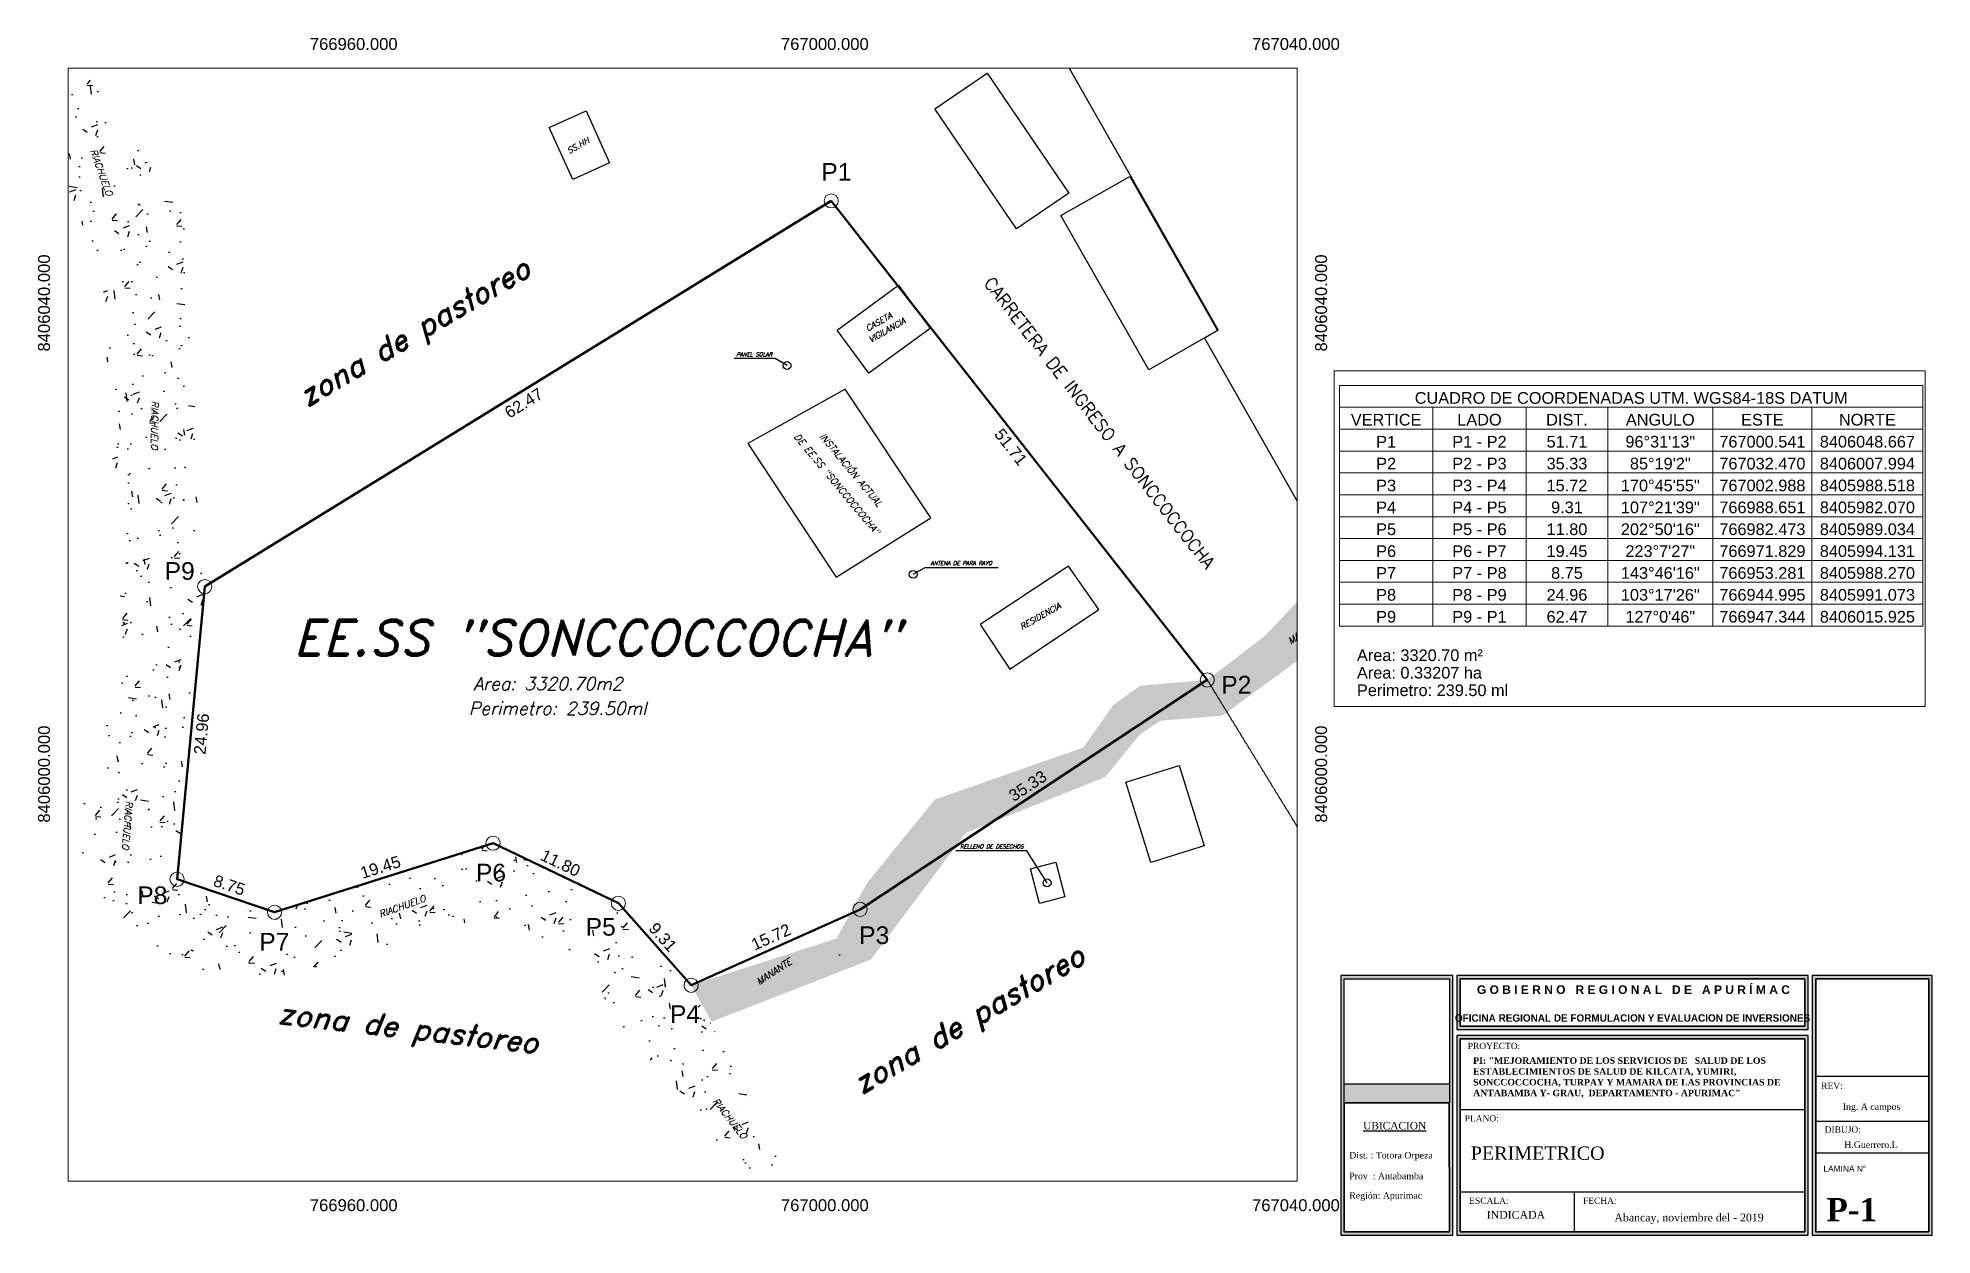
# Paper-space layout 'Layout2' of a CAD drawing. Header units: metres. Extents: x 6 to 408, y 0 to 255.
# The model-space entities are those that its viewports show. They can reach past a viewport. Long polylines and large blocks are cut down to what shows.
import ezdxf
from ezdxf.enums import TextEntityAlignment as Align

# ---------------------------------------------------------------- set-up
doc = ezdxf.new("R2010")
doc.units = ezdxf.units.M
doc.linetypes.add('HIDDEN', pattern=[0.375, 0.25, -0.125])
for name, color, linetype in [('$AUDIT-BAD-LAYER', 7, 'Continuous'), ('Capa1', 7, 'HIDDEN'), ('NOMBRE', 40, 'Continuous')]:
    doc.layers.add(name, color=color, linetype=linetype)
for name, color, linetype, lineweight in [('08', 8, 'Continuous', 20), ('0_Pen_No__1', 7, 'Continuous', 13), ('2D Drafting - General_Pen_No__1', 7, 'Continuous', 13), ('COTAS', 40, 'Continuous', 5), ('CUADROS', 9, 'Continuous', 20), ('PLUMA 02', 51, 'Continuous', 20), ('Texto calles', 7, 'Continuous', 18), ('Texto_Pen_No__21', 7, 'Continuous', 35)]:
    doc.layers.add(name, color=color, linetype=linetype, lineweight=lineweight)
doc.layers.add('2D Drafting - General_Pen_No__102', color=7, linetype='Continuous', lineweight=13, true_color=0xcccccc)
doc.layers.add('PERIMETRO', color=7, linetype='Continuous', lineweight=50, true_color=0xf7788b)
doc.styles.add('ambiente', font='romand.shx', dxfattribs={"oblique": 15})
doc.styles.add('ARIAL', font='arial.ttf')
doc.styles.add('COTAS', font='arial.ttf')
doc.styles.add('CUADROS', font='arial.ttf')
doc.styles.add('Dutch801 XBd BT', font='dutcheb.ttf', dxfattribs={"height": 0.2})
doc.styles.add('GENERATED_STYLE_7', font='GOTHIC.TTF')
doc.styles.get("Standard").update_dxf_attribs({"font": 'simplex.shx'})
doc.dimstyles.new('GenDist', dxfattribs={"dimtxt": 1, "dimasz": 0.5, "dimexe": 0.18, "dimexo": 0.0625, "dimgap": 0.25, "dimtad": 2, "dimzin": 1, "dimdsep": 46, "dimtxsty": 'COTAS', "dimcen": 0.09, "dimse1": 1, "dimse2": 1, "dimsd1": 1, "dimsd2": 1, "dimadec": 0, "dimazin": 0, "dimtfac": 1, "dimtdec": 4, "dimtofl": 0, "dimtmove": 0, "dimatfit": 3, "dimfxl": 1, "dimtolj": 1, "dimtzin": 0, "dimarcsym": 0})

# ---------------------------------------------------------------- blocks, each defined once
blk = doc.blocks.new('*D57')
at = {"layer": 'Defpoints', "color": 0, "transparency": 16777216}
for p in [(767000.54, 8406048.67), (767032.35, 8406007.9), (767032.47, 8406007.99)]:
    blk.add_point(p, dxfattribs=at)
at = {"layer": 'COTAS', "color": 0, "transparency": 16777216, "insert": (767015.79, 8406027.77), "char_height": 1, "attachment_point": 5, "rotation": 308.1323, "style": 'COTAS'}
blk.add_mtext('\\A1;51.71', dxfattribs=at)
blk = doc.blocks.new('*D58')
at = {"layer": 'Defpoints', "color": 0, "transparency": 16777216}
for p in [(767032.47, 8406007.99), (767002.91, 8405988.63), (767002.99, 8405988.52)]:
    blk.add_point(p, dxfattribs=at)
at = {"layer": 'COTAS', "color": 0, "transparency": 16777216, "insert": (767017.23, 8405999), "char_height": 1, "attachment_point": 5, "rotation": 33.4494, "style": 'COTAS'}
blk.add_mtext('\\A1;35.33', dxfattribs=at)
blk = doc.blocks.new('*D59')
at = {"layer": 'Defpoints', "color": 0, "transparency": 16777216}
for p in [(767002.99, 8405988.52), (766988.57, 8405982.25), (766988.65, 8405982.07)]:
    blk.add_point(p, dxfattribs=at)
at = {"layer": 'COTAS', "color": 0, "transparency": 16777216, "insert": (766995.43, 8405986.17), "char_height": 1, "attachment_point": 5, "rotation": 24.2146, "style": 'COTAS'}
blk.add_mtext('\\A1;15.72', dxfattribs=at)
blk = doc.blocks.new('*D60')
at = {"layer": 'Defpoints', "color": 0, "transparency": 16777216}
for p in [(766982.47, 8405989.03), (766982.59, 8405989.14), (766988.65, 8405982.07)]:
    blk.add_point(p, dxfattribs=at)
at = {"layer": 'COTAS', "color": 0, "transparency": 16777216, "insert": (766986.25, 8405986.16), "char_height": 1, "attachment_point": 5, "rotation": 311.5753, "style": 'COTAS'}
blk.add_mtext('\\A1;9.31', dxfattribs=at)
blk = doc.blocks.new('*D61')
at = {"layer": 'Defpoints', "color": 0, "transparency": 16777216}
for p in [(766971.83, 8405994.13), (766971.91, 8405994.31), (766982.47, 8405989.03)]:
    blk.add_point(p, dxfattribs=at)
at = {"layer": 'COTAS', "color": 0, "transparency": 16777216, "insert": (766977.56, 8405992.45), "char_height": 1, "attachment_point": 5, "rotation": 334.4132, "style": 'COTAS'}
blk.add_mtext('\\A1;11.80', dxfattribs=at)
blk = doc.blocks.new('*D62')
at = {"layer": 'Defpoints', "color": 0, "transparency": 16777216}
for p in [(766971.83, 8405994.13), (766953.22, 8405988.45), (766953.28, 8405988.27)]:
    blk.add_point(p, dxfattribs=at)
at = {"layer": 'COTAS', "color": 0, "transparency": 16777216, "insert": (766962.27, 8405992.1), "char_height": 1, "attachment_point": 5, "rotation": 17.5373, "style": 'COTAS'}
blk.add_mtext('\\A1;19.45', dxfattribs=at)
blk = doc.blocks.new('*D63')
at = {"layer": 'Defpoints', "color": 0, "transparency": 16777216}
for p in [(766945.06, 8405991.25), (766944.99, 8405991.07), (766953.28, 8405988.27)]:
    blk.add_point(p, dxfattribs=at)
at = {"layer": 'COTAS', "color": 0, "transparency": 16777216, "insert": (766949.44, 8405990.57), "char_height": 1, "attachment_point": 5, "rotation": 341.3085, "style": 'COTAS'}
blk.add_mtext('\\A1;8.75', dxfattribs=at)
blk = doc.blocks.new('*D64')
at = {"layer": 'Defpoints', "color": 0, "transparency": 16777216}
for p in [(766947.34, 8406015.92), (766947.5, 8406015.91), (766944.99, 8405991.07)]:
    blk.add_point(p, dxfattribs=at)
at = {"layer": 'COTAS', "color": 0, "transparency": 16777216, "insert": (766947.08, 8406003.41), "char_height": 1, "attachment_point": 5, "rotation": 84.599, "style": 'COTAS'}
blk.add_mtext('\\A1;24.96', dxfattribs=at)
blk = doc.blocks.new('*D65')
at = {"layer": 'Defpoints', "color": 0, "transparency": 16777216}
for p in [(767000.54, 8406048.67), (767000.64, 8406048.51), (766947.34, 8406015.92)]:
    blk.add_point(p, dxfattribs=at)
at = {"layer": 'COTAS', "color": 0, "transparency": 16777216, "insert": (766974.44, 8406031.5), "char_height": 1, "attachment_point": 5, "rotation": 31.6119, "style": 'COTAS'}
blk.add_mtext('\\A1;62.47', dxfattribs=at)
blk = doc.blocks.new('CC-Cuerpo')
at = {"layer": 'CUADROS'}
for p, q in [((0, 0), (0, 3.75)), ((0, 3.75), (100, 3.75)), ((16, 0), (16, 3.75)), ((32, 0), (32, 3.75)), ((46, 0), (46, 3.75)), ((64, 0), (64, 3.75)), ((81, 0), (81, 3.75)), ((100, 0), (100, 3.75)), ((0, 0), (100, 0))]:
    blk.add_line(p, q, dxfattribs=at)
at = {"layer": 'CUADROS', "style": 'CUADROS'}
for tag, p in [('V', (8, 0)), ('L', (24, 0)), ('D', (39, 0)), ('ANG', (55, 0)), ('X', (72.5, 0)), ('Y', (90.5, 0))]:
    blk.add_attdef(tag, text='', height=2, dxfattribs=at).set_placement(p, align=Align.BOTTOM_CENTER)

msp = doc.modelspace()

# ---------------------------------------------------------------- hatches: boundary and pattern name
h = msp.add_hatch()
h.set_pattern_fill('AR-CONC', color=94, scale=0.03)
h.paths.add_polyline_path([(766936.93, 8406059.941), (766931.755, 8406057.442), (766938.629, 8406043.209), (766939.953, 8406019.119), (766940.506, 8406019.012), (766941.321, 8406018.737), (766942.215, 8406018.324), (766943.119, 8406017.796), (766943.962, 8406017.177), (766944.546, 8406016.633), (766944.907, 8406016.204), (766945.103, 8406015.91), (766945.186, 8406015.762), (766945.251, 8406015.628), (766945.357, 8406015.35), (766945.463, 8406014.909), (766945.515, 8406014.278), (766945.465, 8406013.424), (766945.318, 8406012.507), (766945.11, 8406011.532), (766944.877, 8406010.508), (766944.654, 8406009.441), (766944.477, 8406008.339), (766944.381, 8406007.209), (766944.388, 8406006.179), (766944.462, 8406004.849), (766944.583, 8406003.292), (766944.733, 8406001.579), (766944.892, 8405999.78), (766945.041, 8405997.97), (766945.162, 8405996.217), (766945.236, 8405994.595), (766945.24, 8405993.671), (766947.286, 8406015.328, -0.3861083), (766946.744, 8406015.925, -0.3972344), (766947.309, 8406016.524), (766945.593, 8406047.504)])
h.paths.add_polyline_path([(766944.892, 8405999.78), (766944.733, 8406001.579), (766944.583, 8406003.292), (766944.462, 8406004.849), (766944.388, 8406006.179), (766944.381, 8406007.209), (766944.477, 8406008.339), (766944.654, 8406009.441), (766944.877, 8406010.508), (766945.11, 8406011.532), (766945.318, 8406012.507), (766945.465, 8406013.424), (766945.515, 8406014.278), (766945.463, 8406014.909), (766945.357, 8406015.35), (766945.251, 8406015.628), (766945.186, 8406015.762), (766945.103, 8406015.91), (766944.907, 8406016.204), (766944.546, 8406016.633), (766943.962, 8406017.177), (766943.119, 8406017.796), (766942.215, 8406018.324), (766941.321, 8406018.737), (766940.506, 8406019.012), (766939.958, 8406019.117), (766939.953, 8406019.118), (766940.52, 8406008.801), (766936.981, 8405998.309), (766937.507, 8405997.327), (766938.335, 8405996.09), (766939.294, 8405994.867), (766940.328, 8405993.712), (766941.382, 8405992.678), (766942.4, 8405991.82), (766943.325, 8405991.192), (766943.96, 8405990.891), (766944.357, 8405990.802), (766944.577, 8405990.814), (766944.672, 8405990.843), (766944.745, 8405990.883), (766944.873, 8405991.02), (766945.02, 8405991.345), (766945.24, 8405993.671), (766945.236, 8405994.595), (766945.162, 8405996.217), (766945.041, 8405997.97)])
h.paths.add_polyline_path([(766941.404, 8406015.442), (766941.404, 8406015.642), (766941.604, 8406015.642), (766941.604, 8406015.442)], flags=16)
h.paths.add_polyline_path([(766942.4, 8405991.82), (766941.382, 8405992.678), (766940.328, 8405993.712), (766939.294, 8405994.867), (766938.335, 8405996.09), (766937.507, 8405997.327), (766936.981, 8405998.309), (766936.373, 8405996.508), (766937.411, 8405991.016), (766937.86, 8405990.511), (766938.512, 8405989.78), (766939.24, 8405988.981), (766940.029, 8405988.145), (766940.866, 8405987.305), (766941.736, 8405986.491), (766942.626, 8405985.737), (766943.521, 8405985.072), (766944.406, 8405984.529), (766945.382, 8405984.047), (766946.339, 8405983.656), (766947.281, 8405983.346), (766948.213, 8405983.109), (766949.139, 8405982.936), (766950.061, 8405982.818), (766950.984, 8405982.747), (766951.911, 8405982.712), (766952.791, 8405982.727), (766953.587, 8405982.801), (766954.327, 8405982.925), (766955.038, 8405983.089), (766955.749, 8405983.285), (766956.486, 8405983.502), (766957.278, 8405983.732), (766958.152, 8405983.964), (766959.055, 8405984.209), (766960.233, 8405984.555), (766961.606, 8405984.975), (766963.096, 8405985.438), (766964.624, 8405985.917), (766966.111, 8405986.382), (766967.478, 8405986.806), (766968.647, 8405987.159), (766969.538, 8405987.412), (766970.073, 8405987.538), (766970.689, 8405987.639), (766971.241, 8405987.719), (766971.766, 8405987.755), (766972.302, 8405987.722), (766972.885, 8405987.598), (766973.309, 8405987.442), (766973.875, 8405987.181), (766974.554, 8405986.825), (766975.319, 8405986.384), (766976.142, 8405985.869), (766976.993, 8405985.291), (766977.846, 8405984.66), (766978.672, 8405983.986), (766979.444, 8405983.281), (766980.123, 8405982.544), (766980.828, 8405981.653), (766981.544, 8405980.655), (766982.256, 8405979.594), (766982.948, 8405978.515), (766983.238, 8405978.05), (766990.071, 8405969.905), (766995.267, 8405959.935), (766998.82, 8405962.712), (766990.42, 8405978.702), (766990.217, 8405979.069), (766989.861, 8405979.698), (766989.648, 8405980.058), (766989.395, 8405980.421), (766989.149, 8405980.736), (766988.918, 8405981.027), (766988.704, 8405981.32), (766988.493, 8405981.635), (766988.292, 8405981.944), (766988.141, 8405982.202), (766988.08, 8405982.364), (766988.166, 8405982.529), (766988.196, 8405982.583), (766982.473, 8405989.034), (766981.07, 8405989.706), (766980.746, 8405989.683), (766979.354, 8405989.593), (766978.009, 8405989.519), (766976.83, 8405989.476), (766975.934, 8405989.479), (766975.44, 8405989.542), (766975.012, 8405989.746), (766974.639, 8405990.005), (766974.323, 8405990.319), (766974.063, 8405990.688), (766973.86, 8405991.115), (766973.806, 8405991.584), (766973.84, 8405992.35), (766973.916, 8405993.132), (766971.829, 8405994.131), (766953.281, 8405988.27), (766944.995, 8405991.073), (766945.02, 8405991.345), (766944.873, 8405991.02), (766944.745, 8405990.883), (766944.672, 8405990.843), (766944.577, 8405990.814), (766944.357, 8405990.802), (766943.96, 8405990.891), (766943.325, 8405991.192)])
h.paths.add_polyline_path([(766973.916, 8405993.132), (766973.84, 8405992.35), (766973.806, 8405991.584), (766973.86, 8405991.115), (766974.063, 8405990.688), (766974.323, 8405990.319), (766974.639, 8405990.005), (766975.012, 8405989.746), (766975.44, 8405989.542), (766975.934, 8405989.479), (766976.83, 8405989.476), (766978.009, 8405989.519), (766979.354, 8405989.593), (766980.746, 8405989.683), (766981.07, 8405989.706)], flags=17)
h.paths.add_polyline_path([(766943.557, 8406016.087), (766946.886, 8406016.087), (766946.886, 8406018.385), (766943.557, 8406018.385)], flags=24)
h.paths.add_polyline_path([(766941.233, 8405988.555), (766944.562, 8405988.555), (766944.562, 8405990.852), (766941.233, 8405990.852)], flags=24)
h.paths.add_polyline_path([(766951.599, 8405984.645), (766954.912, 8405984.645), (766954.912, 8405986.895), (766951.599, 8405986.895)], flags=24)
h.paths.add_polyline_path([(766969.989, 8405990.479), (766973.318, 8405990.479), (766973.318, 8405992.776), (766969.989, 8405992.776)], flags=24)
h.paths.add_polyline_path([(766979.306, 8405985.881), (766982.632, 8405985.881), (766982.632, 8405988.169), (766979.306, 8405988.169)], flags=24)
h.paths.add_polyline_path([(766986.47, 8405978.501), (766989.783, 8405978.501), (766989.783, 8405980.751), (766986.47, 8405980.751)], flags=24)
h = msp.add_hatch()
h.set_pattern_fill('AR-CONC', color=94, scale=0.03)
h.set_pattern_definition([(50, (-102.067, -7.5403), (5.4655400699, -0.4781725662), [0.5715, -6.2865]), (355, (-102.067, -7.5403), (-1.0573026427, 5.731705357), [0.4572, -5.029217525]), (100.4514447, (-101.6114, -7.58), (4.4082374127, 5.2535325574), [0.485700264, -5.342707338]), (46.1842, (-102.067, -6.016), (8.132371227, -1.261269838), [0.85725, -9.42975]), (96.63555761, (-101.389, -6.121), (7.1221240215, 7.422783738), [0.728550694, -8.014068245]), (351.18415117, (-102.067, -6.016), (7.122124022, 7.4227837376), [0.685799012, -7.543791958]), (21, (-101.305, -6.3973), (4.548431738, -3.0679559456), [0.5715, -6.2865]), (326, (-101.305, -6.3973), (1.8540608504, 5.5256389837), [0.4572, -5.0292]), (71.451445, (-100.926, -6.653), (6.4024925784, 2.4576830666), [0.485700264, -5.342698128]), (37.5, (-102.067, -7.5403), (0.0926580975, 2.5366511662), [0, -4.96824, 0, -5.1054, 0, -5.04825]), (7.5, (-102.067, -7.5403), (2.0045898753, 3.0054172445), [0, -2.91084, 0, -4.85394, 0, -1.92405]), (327.5, (-103.7662, -7.5403), (4.067717855, -0.1718623198), [0, -1.905, 0, -5.9436, 0, -7.8867]), (317.5, (-104.528, -7.5403), (4.4438754416, 0.762794731), [0, -2.4765, 0, -3.94716, 0, -5.6007])])
h.paths.add_polyline_path([(767044.681, 8406019.514), (767037.404, 8406011.767), (767032.47, 8406007.994), (767026.78, 8406007.508), (767024.499, 8406005.88), (767021.948, 8406002.26), (767009.331, 8405997.834), (767003.547, 8405990.701), (767000.993, 8405986.046), (766988.651, 8405982.07), (766990.389, 8405978.981), (767003.911, 8405984.254), (767011.984, 8405995.025), (767023.793, 8405999.745), (767026.768, 8406003.387), (767028.516, 8406004.536), (767033.76, 8406004.967), (767043.44, 8406012.056), (767046.505, 8406017.801), (767058, 8406015.158), (767068.813, 8406021.255), (767074.484, 8406029.834), (767083.603, 8406032.63), (767095.491, 8406031.337), (767103.307, 8406024.252), (767109.436, 8406032.203), (767105.561, 8406038.627), (767096.682, 8406037.062), (767088.831, 8406042.595), (767075.883, 8406040.8), (767070.401, 8406034.47)])
at = {"layer": 'Capa1'}
h = msp.add_hatch(dxfattribs=at)
h.set_pattern_fill('AR-CONC', color=256)
h.paths.add_polyline_path([(767109.436, 8406032.203), (767105.561, 8406038.627), (767096.682, 8406037.062), (767088.831, 8406042.595), (767075.883, 8406040.8), (767070.401, 8406034.47), (767044.681, 8406019.514), (767037.404, 8406011.767), (767032.47, 8406007.994), (767026.78, 8406007.508), (767024.499, 8406005.88), (767021.948, 8406002.26), (767009.331, 8405997.834), (767003.547, 8405990.701), (767000.993, 8405986.046), (766988.651, 8405982.07), (766990.389, 8405978.981), (767003.911, 8405984.254), (767011.984, 8405995.025), (767023.793, 8405999.745), (767026.768, 8406003.387), (767028.516, 8406004.536), (767033.76, 8406004.967), (767043.44, 8406012.056), (767046.505, 8406017.801), (767058, 8406015.158), (767068.813, 8406021.255), (767074.484, 8406029.834), (767083.603, 8406032.63), (767095.491, 8406031.337), (767103.307, 8406024.252)])
h = msp.add_hatch(dxfattribs=at)
h.set_pattern_fill('AR-CONC', color=256)
h.paths.add_polyline_path([(767109.436, 8406032.203), (767105.561, 8406038.627), (767096.682, 8406037.062), (767088.831, 8406042.595), (767075.883, 8406040.8), (767070.401, 8406034.47), (767044.681, 8406019.514), (767037.404, 8406011.767), (767032.47, 8406007.994), (767026.78, 8406007.508), (767024.499, 8406005.88), (767021.948, 8406002.26), (767009.331, 8405997.834), (767003.547, 8405990.701), (767000.993, 8405986.046), (766988.651, 8405982.07), (766990.389, 8405978.981), (767003.911, 8405984.254), (767011.984, 8405995.025), (767023.793, 8405999.745), (767026.768, 8406003.387), (767028.516, 8406004.536), (767033.76, 8406004.967), (767043.44, 8406012.056), (767046.505, 8406017.801), (767058, 8406015.158), (767068.813, 8406021.255), (767074.484, 8406029.834), (767083.603, 8406032.63), (767095.491, 8406031.337), (767103.307, 8406024.252)])

# ---------------------------------------------------------------- linework, layer by layer
at = {"flags": 128}
msp.add_lwpolyline([(767005.225, 8406087.209), (767025.957, 8406050.784), (767033.409, 8406037.692), (767032.231, 8406037.022), (767040.959, 8406021.686), (767079.392, 8406046.706), (767073.935, 8406058.461), (767076.829, 8406059.804), (767076.097, 8406061.533), (767072.166, 8406059.868), (767068.23, 8406069.162), (767072.162, 8406070.827), (767071.967, 8406071.288), (767067.806, 8406069.474), (767059.731, 8406087.991), (767053.844, 8406101.488), (767050.711, 8406105.063), (767047.862, 8406103.933), (767045.148, 8406103.933), (767040.715, 8406109.991), (767038.137, 8406109.991), (767032.844, 8406111.936)], close=True, dxfattribs=at)
for points in [[(767009.333, 8406056.496), (767013.774, 8406059.522), (767020.724, 8406049.323), (767016.283, 8406046.296)], [(766976.6, 8406054.889), (766979.736, 8406056.304), (766981.729, 8406051.886), (766978.592, 8406050.472)], [(767025.568, 8405999.322), (767030.091, 8406000.731), (767032.215, 8405993.912), (767027.692, 8405992.503)], [(767017.456, 8405991.955), (767019.61, 8405992.517), (767020.377, 8405989.581), (767018.223, 8405989.018)]]:
    msp.add_lwpolyline(points, close=True)
at = {"elevation": 4491.937}
msp.add_lwpolyline([(767020.046, 8406047.42), (767025.885, 8406050.743), (767033.336, 8406037.651), (767027.497, 8406034.328)], close=True, dxfattribs=at)
at = {"flags": 128}
for points, elevation in [([(767001.05, 8406037.7), (767006.256, 8406041.515), (767008.937, 8406037.844), (767003.732, 8406034.029)], 4489.214), ([(766993.465, 8406028.069), (767000.97, 8406016.721), (767009.014, 8406021.747), (767001.736, 8406032.685)], 4488.275)]:
    msp.add_lwpolyline(points, close=True, dxfattribs=dict(at, elevation=elevation))
at = {"elevation": 4489.261, "flags": 128}
msp.add_lwpolyline([(767020.689, 8406017.668), (767013.186, 8406012.698), (767015.716, 8406008.915), (767023.252, 8406013.973), (767020.689, 8406017.668)], dxfattribs=at)
for centre in [(766996.793, 8406034.69, 4488.714), (767007.499, 8406016.963, 4488.197), (767018.872, 8405990.768)]:
    msp.add_circle(centre, 0.333)
at = {"layer": '08', "lineweight": -2}
for points, elevation in [([(766996.793, 8406034.69), (766995.772, 8406035.276), (766992.311, 8406035.276)], 4488.714), ([(767007.499, 8406016.963), (767008.52, 8406017.548), (767014.709, 8406017.548)], 4488.197)]:
    msp.add_lwpolyline(points, dxfattribs=dict(at, elevation=elevation))
msp.add_lwpolyline([(767018.872, 8405990.768), (767017.138, 8405993.484), (767011.122, 8405993.484)], dxfattribs=at)
at = {"layer": 'Capa1', "flags": 128}
msp.add_lwpolyline([(767032.47, 8406007.994), (767062.389, 8405959.196), (767077.391, 8405905.956), (767102.751, 8405824.442), (767110.648, 8405743.188), (767130.663, 8405671.586)], dxfattribs=at)
at = {"layer": 'COTAS'}
for centre in [(767000.541, 8406048.667), (766947.344, 8406015.925), (767032.47, 8406007.994), (766971.829, 8405994.131), (766944.995, 8405991.073), (766982.473, 8405989.034), (766953.281, 8405988.27), (767002.988, 8405988.518), (766988.651, 8405982.07)]:
    msp.add_circle(centre, 0.6, dxfattribs=at)
at = {"layer": 'CUADROS'}
for p, q in [((767250.069, 8406007.521), (767250.069, 8406011.271)), ((767250.069, 8406011.271), (767300.069, 8406011.271)), ((767300.069, 8406007.521), (767300.069, 8406011.271)), ((767250.069, 8406009.396), (767300.069, 8406009.396)), ((767258.069, 8406007.521), (767258.069, 8406009.396)), ((767266.069, 8406007.521), (767266.069, 8406009.396)), ((767273.069, 8406007.521), (767273.069, 8406009.396)), ((767282.069, 8406007.521), (767282.069, 8406009.396)), ((767290.569, 8406007.521), (767290.569, 8406009.396)), ((767250.069, 8406007.521), (767300.069, 8406007.521))]:
    msp.add_line(p, q, dxfattribs=at)
at = {"layer": 'PERIMETRO', "elevation": 4490.074, "flags": 128}
msp.add_lwpolyline([(767000.541, 8406048.667), (767032.47, 8406007.994), (767002.988, 8405988.518), (766988.651, 8405982.07), (766982.473, 8405989.034), (766971.829, 8405994.131), (766953.281, 8405988.27), (766944.995, 8405991.073), (766947.344, 8406015.925), (767000.541, 8406048.667)], dxfattribs=at)

# ---------------------------------------------------------------- block references
at = {"layer": 'CUADROS', "xscale": 0.5, "yscale": 0.5, "zscale": 0.5}
for p, values in [((767250.069, 8406005.646), {'V': 'P1', 'L': 'P1 - P2', 'D': '51.71', 'ANG': '96°31\'13"', 'X': '767000.541', 'Y': '8406048.667'}), ((767250.069, 8406003.771), {'V': 'P2', 'L': 'P2 - P3', 'D': '35.33', 'ANG': '85°19\'2"', 'X': '767032.470', 'Y': '8406007.994'}), ((767250.069, 8406001.896), {'V': 'P3', 'L': 'P3 - P4', 'D': '15.72', 'ANG': '170°45\'55"', 'X': '767002.988', 'Y': '8405988.518'}), ((767250.069, 8406000.021), {'V': 'P4', 'L': 'P4 - P5', 'D': '9.31', 'ANG': '107°21\'39"', 'X': '766988.651', 'Y': '8405982.070'}), ((767250.069, 8405998.146), {'V': 'P5', 'L': 'P5 - P6', 'D': '11.80', 'ANG': '202°50\'16"', 'X': '766982.473', 'Y': '8405989.034'}), ((767250.069, 8405996.271), {'V': 'P6', 'L': 'P6 - P7', 'D': '19.45', 'ANG': '223°7\'27"', 'X': '766971.829', 'Y': '8405994.131'}), ((767250.069, 8405994.396), {'V': 'P7', 'L': 'P7 - P8', 'D': '8.75', 'ANG': '143°46\'16"', 'X': '766953.281', 'Y': '8405988.270'}), ((767250.069, 8405992.521), {'V': 'P8', 'L': 'P8 - P9', 'D': '24.96', 'ANG': '103°17\'26"', 'X': '766944.995', 'Y': '8405991.073'}), ((767250.069, 8405990.646), {'V': 'P9', 'L': 'P9 - P1', 'D': '62.47', 'ANG': '127°0\'46"', 'X': '766947.344', 'Y': '8406015.925'})]:
    msp.add_blockref('CC-Cuerpo', p, dxfattribs=at).add_auto_attribs(values)

# ---------------------------------------------------------------- texts
at = {"layer": 'CUADROS', "style": 'CUADROS'}
for s, p in [('P1', (767000.981, 8406051.128)), ('P9', (766945.222, 8406017.246)), ('P2', (767034.938, 8406007.594)), ('P6', (766971.653, 8405991.637)), ('P8', (766942.897, 8405989.713)), ('P7', (766953.256, 8405985.77)), ('P5', (766980.969, 8405987.038)), ('P3', (767004.194, 8405986.328)), ('P4', (766988.127, 8405979.626))]:
    msp.add_text(s, height=1.5, dxfattribs=at).set_placement(p, align=Align.MIDDLE_CENTER)
msp.add_text('CUADRO DE COORDENADAS UTM. WGS84-18S DATUM', height=1, dxfattribs=at).set_placement((767275.069, 8406009.396), align=Align.BOTTOM_CENTER)
for s, p in [('VERTICE', (767254.069, 8406007.833)), ('LADO', (767262.069, 8406007.833)), ('DIST.', (767269.569, 8406007.833)), ('ANGULO', (767277.569, 8406007.833)), ('ESTE', (767286.319, 8406007.833)), ('NORTE', (767295.319, 8406007.833))]:
    msp.add_text(s, height=1, dxfattribs=at).set_placement(p, align=Align.CENTER)
for s, p in [('Area: 3320.70 m²', (767251.569, 8405987.646)), ('Area: 0.33207 ha', (767251.569, 8405986.146)), ('Perimetro: 239.50 ml', (767251.569, 8405984.646))]:
    msp.add_text(s, height=1, dxfattribs=at).set_placement(p)
at = {"layer": 'NOMBRE', "style": 'ambiente', "oblique": 15, "text_generation_flag": 6}
for s, height, rotation, p in [('CANCHA DEPORTIVA ', 3.0375, 117.74764, (767042.881, 8406063.528)), ('SS.HH', 0.5062, 209.70202, (766979.043, 8406053.367)), ('RIACHUELO', 0.5695, 109.91413, (766938.581, 8406051.098)), ('zona de pastoreo', 1.8225, 210.43049, (766965.14, 8406037.558, 4490.074)), ('CASETA ', 0.5062, 209.70202, (767004.728, 8406038.478)), ('VIGILANCIA', 0.5062, 209.70202, (767005.275, 8406037.693)), ('PANEL SOLAR', 0.3375, 180, (766994.007, 8406035.639, 5772.61)), ('RIACHUELO', 0.5695, 89.14658, (766943.105, 8406029.632)), ('DE EE.SS "SONCCOCCOCHA"', 0.56953, 129.70736, (767001.027, 8406024.642)), ('INSTALACIÓN ACTUAL', 0.56953, 129.70736, (767002.222, 8406025.843)), ('ANTENA DE PARA RAYO', 0.3375, 180, (767011.583, 8406017.911, 5772.093)), ('RESIDENCIA', 0.5062, 209.70202, (767018.292, 8406013.401)), ('EE.SS "SONCCOCCOCHA"', 3.0375, 180, (766980.661, 8406011.584)), ('MANANTE', 0.5695, 213.22905, (767040.807, 8406012.154)), ('RIACHUELO', 0.5695, 85.54417, (766940.786, 8405995.668)), ('RELLENO DE DESECHOS', 0.3375, 180, (767014.175, 8405993.858, 1283.896)), ('RIACHUELO', 0.5695, 199.91413, (766964.113, 8405988.785)), ('zona de pastoreo', 1.8225, 210.43049, (767012.223, 8405979.202)), ('MANANTE', 0.5695, 213.22905, (766995.684, 8405983.243)), ('zona de pastoreo', 1.8225, 173.35312, (766964.641, 8405978.468)), ('RIACHUELO', 0.5695, 128.27194, (766991.936, 8405970.778))]:
    msp.add_text(s, height=height, rotation=rotation, dxfattribs=at).set_placement(p, align=Align.MIDDLE_CENTER)
for s, p in [('Area: 3320.70m2', (766970.137, 8406007.14)), ('Perimetro: 239.50ml', (766969.76, 8406005.047))]:
    msp.add_text(s, height=1.08, rotation=180, dxfattribs=at).set_placement(p)
at = {"layer": 'Texto calles'}
for s in ['CARRETERA DE INGRESO', 'CARRETERA DE INGRESO A SONCCOCCOCHA']:
    msp.add_text(s, height=1.05469, rotation=307.85734, dxfattribs=at).set_placement((767013.435, 8406041.672))

# ---------------------------------------------------------------- dimensions: what is measured, and where the dimension line sits
at = {"layer": 'COTAS'}
for p1, p2, distance, picture, middle in [((766947.344, 8406015.925), (767000.541, 8406048.667), -0.179, '*D65', (766974.435, 8406031.496)), ((767000.541, 8406048.667), (767032.47, 8406007.994), -0.149, '*D57', (767015.79, 8406027.769)), ((766944.995, 8405991.073), (766947.344, 8406015.925), -0.157, '*D64', (766947.083, 8406003.413)), ((767032.47, 8406007.994), (767002.988, 8405988.518), -0.136, '*D58', (767017.235, 8405999.004)), ((766971.829, 8405994.131), (766953.281, 8405988.27), -0.186, '*D62', (766962.27, 8405992.103)), ((766982.473, 8405989.034), (766971.829, 8405994.131), -0.196, '*D61', (766977.564, 8405992.446)), ((766953.281, 8405988.27), (766944.995, 8405991.073), -0.19, '*D63', (766949.443, 8405990.572)), ((766988.651, 8405982.07), (766982.473, 8405989.034), -0.161, '*D60', (766986.252, 8405986.164)), ((767002.988, 8405988.518), (766988.651, 8405982.07), -0.199, '*D59', (766995.426, 8405986.17))]:
    dim = msp.add_aligned_dim(p1=p1, p2=p2, distance=distance, dimstyle='GenDist', dxfattribs=at)
    dim.commit()
    dim.dimension.update_dxf_attribs({"geometry": picture, "text_midpoint": middle})

psp = doc.layouts.new('Layout2')

# ---------------------------------------------------------------- hatches: boundary and pattern name
at = {"layer": '2D Drafting - General_Pen_No__102', "linetype": 'Continuous', "lineweight": 30}
h = psp.add_hatch(color=256, dxfattribs=at)
h.paths.add_polyline_path([(282.39, 0.5), (306.16, 0.5), (306.16, 55.6), (282.39, 55.6)])
h.paths.add_polyline_path([(305.44, 1.22), (283.11, 1.22), (283.08, 28.57), (305.41, 28.57)], flags=16)
h.paths.add_polyline_path([(283.11, 32.55), (283.11, 54.88), (305.44, 54.88), (305.44, 32.55)], flags=16)
h = psp.add_hatch(color=256, dxfattribs=at)
h.paths.add_polyline_path([(307.01, 55.6), (307.01, 44.16), (381.61, 44.16), (381.61, 55.6)])
h.paths.add_polyline_path([(307.73, 44.88), (307.73, 54.88), (380.89, 54.88), (380.89, 44.88)], flags=16)
h = psp.add_hatch(color=256, dxfattribs=at)
h.paths.add_polyline_path([(382.46, 55.6), (382.46, 0.5), (407.89, 0.5), (407.89, 55.6)])
h.paths.add_polyline_path([(383.18, 1.22), (383.18, 54.88), (407.17, 54.88), (407.17, 1.22)], flags=16)
h = psp.add_hatch(color=256, dxfattribs=at)
h.paths.add_polyline_path([(307.01, 0.5), (381.61, 0.5), (381.61, 42.89), (307.01, 42.89)])
h.paths.add_polyline_path([(307.73, 1.22), (307.73, 42.17), (380.89, 42.17), (380.89, 1.22)], flags=16)

# ---------------------------------------------------------------- linework, layer by layer
at = {"layer": '0_Pen_No__1', "linetype": 'Continuous', "lineweight": 30}
for p, q in [((383.18, 34.23), (407.17, 34.23)), ((380.89, 27.07), (307.73, 27.07)), ((383.18, 24.71), (407.17, 24.71)), ((383.18, 17.97), (407.17, 17.97)), ((307.73, 9.7), (380.89, 9.7)), ((331.88, 9.7), (331.88, 1.22))]:
    psp.add_line(p, q, dxfattribs=at)
at = {"layer": '0_Pen_No__1', "linetype": 'Continuous', "lineweight": 30, "flags": 128}
for points in [[(282.39, 0.5), (306.16, 0.5), (306.16, 55.6), (282.39, 55.6)], [(283.11, 54.88), (305.44, 54.88), (305.44, 28.57), (283.11, 28.57)], [(307.01, 44.16), (381.61, 44.16), (381.61, 55.6), (307.01, 55.6)], [(307.73, 44.88), (380.89, 44.88), (380.89, 54.88), (307.73, 54.88)], [(382.46, 0.5), (407.89, 0.5), (407.89, 55.6), (382.46, 55.6)], [(383.18, 1.22), (407.17, 1.22), (407.17, 54.88), (383.18, 54.88)], [(307.01, 42.89), (307.01, 0.5), (381.61, 0.5), (381.61, 42.89)], [(307.73, 42.17), (307.73, 1.22), (380.89, 1.22), (380.89, 42.17)], [(283.11, 1.22), (305.44, 1.22), (305.41, 28.57), (283.08, 28.57)]]:
    psp.add_lwpolyline(points, close=True, dxfattribs=at)
at = {"layer": '2D Drafting - General_Pen_No__1', "linetype": 'Continuous', "lineweight": 30, "flags": 128}
for points in [[(282.39, 0.5), (306.16, 0.5), (306.16, 55.6), (282.39, 55.6)], [(283.11, 32.55), (283.11, 54.88), (305.44, 54.88), (305.44, 32.55)], [(307.01, 55.6), (307.01, 44.16), (381.61, 44.16), (381.61, 55.6)], [(307.73, 44.88), (307.73, 54.88), (380.89, 54.88), (380.89, 44.88)], [(382.46, 55.6), (382.46, 0.5), (407.89, 0.5), (407.89, 55.6)], [(383.18, 1.22), (383.18, 54.88), (407.17, 54.88), (407.17, 1.22)], [(307.01, 0.5), (381.61, 0.5), (381.61, 42.89), (307.01, 42.89)], [(307.73, 1.22), (307.73, 42.17), (380.89, 42.17), (380.89, 1.22)], [(305.44, 1.22), (283.11, 1.22), (283.08, 28.57), (305.41, 28.57)]]:
    psp.add_lwpolyline(points, close=True, dxfattribs=at)

# ---------------------------------------------------------------- texts
at = {"layer": '$AUDIT-BAD-LAYER', "color": 0, "lineweight": 30, "style": 'Dutch801 XBd BT'}
psp.add_text('PERIMETRICO', height=2.8206, dxfattribs=at).set_placement((309.96, 16.49))
at = {"layer": '$AUDIT-BAD-LAYER', "lineweight": 30, "style": 'Dutch801 XBd BT'}
for s, insert, char_height, attachment_point in [('{PROYECTO:}', (309.32, 41.32), 1.3283, 1), ('REV:', (384.34, 32.85), 1.328, 1), ('Ing. A campos ', (388.93, 26.63), 1.3808, 7), ('{\\LUBICACION}', (287.12, 22.91), 1.594, 7), ('PLANO:', (308.67, 25.95), 1.328, 1), ('DIBUJO:', (385.08, 23.56), 1.328, 1), ('H.Guerrero.L', (389.23, 18.96), 1.3808, 7), ('Dist. : Totora Orpeza', (284.17, 16.31), 1.3808, 7), ('Prov  : Antabamba', (284.17, 12.33), 1.3808, 7), ('{\\fCentury Gothic|b0|i0|c0|p34;LAMINA\\fCentury Gothic|b0|i0|c128|p34; \\fCentury Gothic|b0|i0|c0|p34;N°}', (384.81, 15.26), 1.32831, 1), ('Región: Apurimac', (284.17, 7.77), 1.3808, 7), ('{ESCALA:}', (309.63, 8.46), 1.328, 1), ('{FECHA:}', (333.78, 8.46), 1.328, 1), ('{INDICADA}', (313.35, 3.95), 1.66, 7), ('Abancay, noviembre del - 2019', (340.45, 5.07), 1.6604, 1)]:
    psp.add_mtext(s, dxfattribs=dict(at, insert=insert, char_height=char_height, attachment_point=attachment_point))
at = {"layer": '$AUDIT-BAD-LAYER', "lineweight": 30, "insert": (310.46, 38.22), "char_height": 1.37397, "width": 71.1483, "attachment_point": 1}
psp.add_mtext('{\\fTimes New Roman|b1|i0|c0|p18;PI: "MEJORAMIENTO DE LOS SERVICIOS DE   SALUD DE LOS ESTABLECIMIENTOS DE SALUD DE KILCATA, YUMIRI, SONCCOCCOCHA, TURPAY Y MAMARA DE LAS PROVINCIAS DE ANTABAMBA Y- GRAU,  DEPARTAMENTO - APURIMAC"}', dxfattribs=at)
at = {"layer": '0_Pen_No__1', "linetype": 'Continuous', "lineweight": 30, "insert": (307.73, 45.77), "char_height": 1.57868, "width": 73.1608, "attachment_point": 7, "style": 'ARIAL'}
psp.add_mtext('\\pxqc,tc18.4125,r36.825;{\\fBodoni MT|b1|i0|c0|p18;OFICINA REGIONAL DE FORMULACION Y EVALUACION DE INVERSIONES\\fBernadette|b0|i0|c0|p2; \\C8;\\c8355711; }', dxfattribs=at)
at = {"layer": 'Capa1', "color": 18, "true_color": 0x000000, "char_height": 2.5254, "style": 'CUADROS'}
for s, insert, attachment_point in [('\\A1;{\\fArial|b0|i0;766960.000}', (72.85, 252.01), 8), ('\\A1;{\\fArial|b0|i0;767000.000}', (172.85, 252.01), 8), ('\\A1;{\\fArial|b0|i0;767040.000}', (272.85, 252.01), 8), ('\\A1;{\\fArial|b0|i0;766960.000}', (72.85, 8.11), 2), ('\\A1;{\\fArial|b0|i0;767000.000}', (172.85, 8.11), 2), ('\\A1;{\\fArial|b0|i0;767040.000}', (272.85, 8.11), 2)]:
    psp.add_mtext(s, dxfattribs=dict(at, insert=insert, attachment_point=attachment_point))
at = {"layer": 'Capa1', "color": 18, "true_color": 0x000000, "char_height": 2.5254, "rotation": 90, "style": 'CUADROS'}
for s, insert, attachment_point in [('\\A1;{\\fArial|b0|i0;8406040.000}', (8.4, 198.34), 8), ('\\A1;{\\fArial|b0|i0;8406040.000}', (276.93, 198.34), 2), ('\\A1;{\\fArial|b0|i0;8406000.000}', (8.4, 98.34), 8), ('\\A1;{\\fArial|b0|i0;8406000.000}', (276.93, 98.34), 2)]:
    psp.add_mtext(s, dxfattribs=dict(at, insert=insert, attachment_point=attachment_point))
at = {"layer": 'PLUMA 02', "color": 0, "linetype": 'Continuous', "lineweight": 30, "ltscale": 0.005, "insert": (385.47, 8.36), "char_height": 4.9179, "attachment_point": 1}
psp.add_mtext('{\\fTimes New Roman|b1|i0|c0|p18;P-1}', dxfattribs=at)
at = {"layer": 'Texto_Pen_No__21', "linetype": 'Continuous', "lineweight": 30, "insert": (311.27, 51.66), "char_height": 1.8212, "attachment_point": 7, "style": 'GENERATED_STYLE_7'}
psp.add_mtext('{\\fArial|b1|i0|c0|p34;G O B I E R N O   R E G I O N A L   D E   A P U R Í M A C}', dxfattribs=at)

# ---------------------------------------------------------------- viewports
at = {"layer": 'Capa1', "view_target_point": (370776.427, 310629.57)}
psp.add_viewport(center=(142.67, 130.06), size=(260.9, 236.2729), view_center_point=(396211.501, 8095383.118), view_height=94.50916, dxfattribs=at)
psp.add_viewport(center=(343.69, 148.31), size=(125.51, 71.2757), view_center_point=(396498.516, 8095368.564), view_height=28.78031, status=3, dxfattribs=at)

doc.saveas('drawing.dxf')
